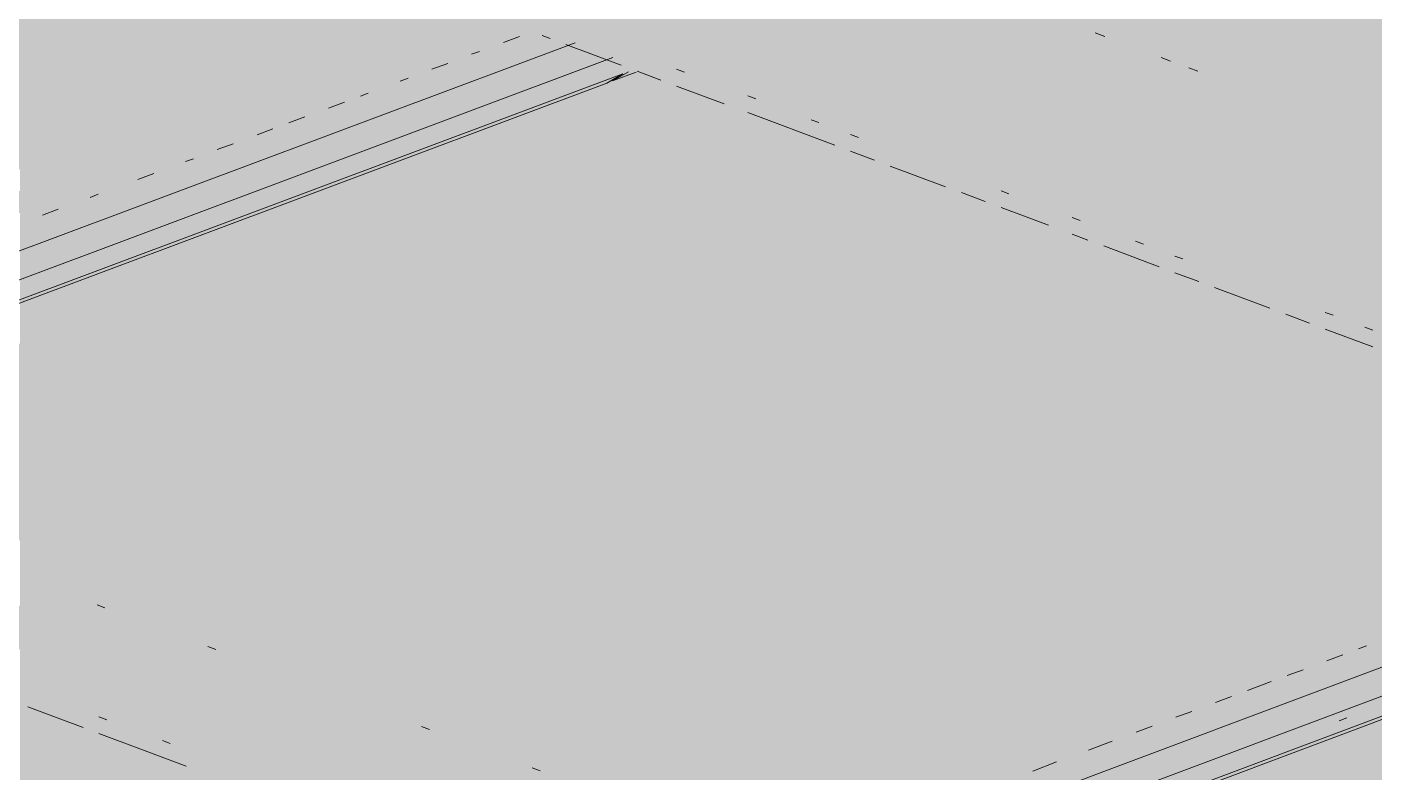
# Paper-space layout '03 3D Building and Roof' of a CAD drawing. Header units: millimetres. Extents: x 5 to 415, y 5 to 292.
# Drawn here: x 130.16 to 140.75, y 77.43 to 83.29 of the extents above; entities that cross this region are included whole.
import ezdxf

# ---------------------------------------------------------------- set-up
doc = ezdxf.new("R2010")
doc.units = ezdxf.units.MM
doc.layers.add('EXISTING', color=7, linetype='Continuous')
doc.layers.add('IMAGES', color=7, linetype='Continuous')

# ---------------------------------------------------------------- blocks, each defined once
blk = doc.blocks.new('SHEET_03')
at = {"layer": 'EXISTING', "color": 250, "lineweight": 9}
for p, q in [((138.562, 83.244), (138.636, 83.216)), ((126.85, 80.311), (134.473, 83.166)), ((133.91, 83.168), (134.035, 83.215)), ((134.276, 83.199), (134.214, 83.222)), ((134.836, 82.989), (134.401, 83.152)), ((134.77, 83.049), (127.147, 80.194)), ((133.66, 83.075), (133.723, 83.098)), ((139.08, 83.05), (139.154, 83.022)), ((127.35, 80.113), (134.848, 82.921)), ((133.348, 82.958), (133.473, 83.004)), ((134.848, 82.921), (134.723, 82.849)), ((134.767, 82.866), (134.892, 82.938)), ((134.767, 82.866), (134.954, 82.936)), ((135.147, 82.873), (134.96, 82.943)), ((135.271, 82.957), (135.333, 82.934)), ((139.298, 82.969), (139.367, 82.942)), ((127.35, 80.087), (134.723, 82.849)), ((133.098, 82.864), (133.161, 82.887)), ((135.644, 82.687), (135.271, 82.826)), ((132.536, 82.653), (132.661, 82.7)), ((132.786, 82.747), (132.848, 82.77)), ((135.831, 82.748), (135.893, 82.724)), ((136.515, 82.36), (135.831, 82.617)), ((131.973, 82.443), (132.098, 82.489)), ((132.223, 82.536), (132.348, 82.583)), ((136.328, 82.561), (136.39, 82.538)), ((136.639, 82.445), (136.701, 82.422)), ((131.661, 82.326), (131.786, 82.372)), ((136.826, 82.244), (136.639, 82.314)), ((131.411, 82.232), (131.473, 82.255)), ((137.385, 82.034), (136.95, 82.197)), ((131.036, 82.092), (131.161, 82.138)), ((130.661, 81.951), (130.724, 81.975)), ((137.696, 81.918), (137.51, 81.988)), ((137.821, 82.002), (137.883, 81.979)), ((130.286, 81.811), (130.411, 81.858)), ((138.194, 81.732), (137.821, 81.871)), ((138.38, 81.793), (138.442, 81.77)), ((138.504, 81.615), (138.38, 81.662)), ((139.064, 81.405), (138.629, 81.569)), ((138.878, 81.606), (138.94, 81.583)), ((139.188, 81.49), (139.251, 81.467)), ((139.375, 81.289), (139.188, 81.359)), ((139.935, 81.079), (139.499, 81.242)), ((140.245, 80.963), (140.059, 81.033)), ((140.37, 81.047), (140.432, 81.024)), ((140.743, 80.777), (140.37, 80.916)), ((140.681, 80.931), (140.743, 80.908)), ((136.446, 76.622), (144.131, 79.501)), ((144.491, 79.408), (136.806, 76.529)), ((137.008, 76.448), (144.569, 79.28)), ((137.008, 76.422), (144.444, 79.207)), ((130.778, 78.725), (130.716, 78.748)), ((131.649, 78.399), (131.587, 78.422)), ((140.382, 78.31), (140.507, 78.356)), ((140.632, 78.403), (140.695, 78.427)), ((139.758, 78.075), (139.945, 78.146)), ((140.07, 78.193), (140.195, 78.239)), ((130.607, 77.784), (130.171, 77.947)), ((139.508, 77.982), (139.633, 78.029)), ((130.731, 77.869), (130.793, 77.845)), ((139.195, 77.865), (139.32, 77.912)), ((140.478, 77.838), (140.54, 77.861)), ((131.415, 77.481), (130.731, 77.738)), ((133.328, 77.77), (133.266, 77.793)), ((138.883, 77.748), (139.008, 77.795)), ((131.229, 77.682), (131.291, 77.659)), ((138.508, 77.607), (138.695, 77.678)), ((138.07, 77.443), (138.258, 77.514)), ((134.198, 77.444), (134.136, 77.467))]:
    blk.add_line(p, q, dxfattribs=at)
at = {"layer": 'IMAGES', "color": 7}
for points in [[(139.021, 83.2), (140.906, 83.2), (139.021, 83.714), (140.906, 83.714)], [(138.85, 83.2), (139.021, 83.2), (138.85, 83.543), (139.021, 83.543)], [(119.143, 83.2), (133.024, 83.2), (119.143, 83.371), (133.024, 83.371)], [(133.024, 83.2), (133.195, 83.2), (133.024, 83.371), (133.195, 83.371)], [(133.195, 83.2), (133.366, 83.2), (133.195, 83.371), (133.366, 83.371)], [(133.366, 83.2), (133.538, 83.2), (133.366, 83.371), (133.538, 83.371)], [(133.538, 83.2), (134.052, 83.2), (133.538, 83.371), (134.052, 83.371)], [(134.052, 82.857), (134.223, 82.857), (134.052, 83.371), (134.223, 83.371)], [(134.223, 83.2), (134.395, 83.2), (134.223, 83.371), (134.395, 83.371)], [(134.395, 83.2), (134.566, 83.2), (134.395, 83.371), (134.566, 83.371)], [(134.566, 83.2), (134.737, 83.2), (134.566, 83.371), (134.737, 83.371)], [(134.737, 83.2), (134.909, 83.2), (134.737, 83.371), (134.909, 83.371)], [(134.909, 83.2), (135.423, 83.2), (134.909, 83.371), (135.423, 83.371)], [(135.423, 83.029), (135.594, 83.029), (135.423, 83.371), (135.594, 83.371)], [(135.594, 83.2), (135.765, 83.2), (135.594, 83.371), (135.765, 83.371)], [(135.765, 83.2), (135.937, 83.2), (135.765, 83.371), (135.937, 83.371)], [(135.937, 83.2), (136.279, 83.2), (135.937, 83.371), (136.279, 83.371)], [(136.279, 83.2), (137.308, 83.2), (136.279, 83.371), (137.308, 83.371)], [(137.308, 83.2), (137.65, 83.2), (137.308, 83.371), (137.65, 83.371)], [(137.65, 83.2), (137.822, 83.2), (137.65, 83.371), (137.822, 83.371)], [(137.822, 83.2), (137.993, 83.2), (137.822, 83.371), (137.993, 83.371)], [(137.993, 83.2), (138.336, 83.2), (137.993, 83.371), (138.336, 83.371)], [(138.336, 83.2), (138.679, 83.2), (138.336, 83.371), (138.679, 83.371)], [(138.679, 83.2), (138.85, 83.2), (138.679, 83.371), (138.85, 83.371)], [(120, 83.029), (132.681, 83.029), (120, 83.2), (132.681, 83.2)], [(132.681, 83.029), (132.852, 83.029), (132.681, 83.2), (132.852, 83.2)], [(132.852, 83.029), (133.024, 83.029), (132.852, 83.2), (133.024, 83.2)], [(133.024, 83.029), (133.195, 83.029), (133.024, 83.2), (133.195, 83.2)], [(133.195, 83.029), (134.052, 83.029), (133.195, 83.2), (134.052, 83.2)], [(134.223, 83.029), (134.395, 83.029), (134.223, 83.2), (134.395, 83.2)], [(134.395, 83.029), (134.737, 83.029), (134.395, 83.2), (134.737, 83.2)], [(134.737, 83.029), (134.909, 83.029), (134.737, 83.2), (134.909, 83.2)], [(134.909, 83.029), (135.08, 83.029), (134.909, 83.2), (135.08, 83.2)], [(135.08, 83.029), (135.423, 83.029), (135.08, 83.2), (135.423, 83.2)], [(135.594, 83.029), (135.765, 83.029), (135.594, 83.2), (135.765, 83.2)], [(135.765, 83.029), (135.937, 83.029), (135.765, 83.2), (135.937, 83.2)], [(135.937, 83.029), (136.108, 83.029), (135.937, 83.2), (136.108, 83.2)], [(136.108, 83.029), (136.279, 83.029), (136.108, 83.2), (136.279, 83.2)], [(136.279, 83.029), (136.451, 83.029), (136.279, 83.2), (136.451, 83.2)], [(136.451, 83.029), (137.822, 83.029), (136.451, 83.2), (137.822, 83.2)], [(137.822, 83.029), (137.993, 83.029), (137.822, 83.2), (137.993, 83.2)], [(137.993, 83.029), (138.336, 83.029), (137.993, 83.2), (138.336, 83.2)], [(138.336, 83.029), (138.507, 83.029), (138.336, 83.2), (138.507, 83.2)], [(138.507, 83.029), (138.85, 83.029), (138.507, 83.2), (138.85, 83.2)], [(138.85, 83.029), (139.021, 83.029), (138.85, 83.2), (139.021, 83.2)], [(139.021, 83.029), (139.193, 83.029), (139.021, 83.2), (139.193, 83.2)], [(139.193, 83.029), (139.364, 83.029), (139.193, 83.2), (139.364, 83.2)], [(139.364, 83.029), (139.535, 83.029), (139.364, 83.2), (139.535, 83.2)], [(139.535, 83.029), (139.707, 83.029), (139.535, 83.2), (139.707, 83.2)], [(139.707, 83.029), (140.906, 83.029), (139.707, 83.2), (140.906, 83.2)], [(120.514, 82.857), (132.338, 82.857), (120.514, 83.029), (132.338, 83.029)], [(132.338, 82.857), (132.51, 82.857), (132.338, 83.029), (132.51, 83.029)], [(132.51, 82.857), (132.681, 82.857), (132.51, 83.029), (132.681, 83.029)], [(132.681, 82.857), (132.852, 82.857), (132.681, 83.029), (132.852, 83.029)], [(132.852, 82.857), (133.195, 82.857), (132.852, 83.029), (133.195, 83.029)], [(133.195, 82.857), (133.366, 82.857), (133.195, 83.029), (133.366, 83.029)], [(133.366, 82.857), (133.538, 82.857), (133.366, 83.029), (133.538, 83.029)], [(133.538, 82.857), (134.052, 82.857), (133.538, 83.029), (134.052, 83.029)], [(134.223, 82.857), (134.395, 82.857), (134.223, 83.029), (134.395, 83.029)], [(134.395, 82.857), (134.566, 82.857), (134.395, 83.029), (134.566, 83.029)], [(134.566, 82.857), (134.909, 82.857), (134.566, 83.029), (134.909, 83.029)], [(134.909, 82.857), (135.08, 82.857), (134.909, 83.029), (135.08, 83.029)], [(135.08, 82.857), (135.251, 82.857), (135.08, 83.029), (135.251, 83.029)], [(135.251, 82.857), (135.423, 82.857), (135.251, 83.029), (135.423, 83.029)], [(135.423, 82.857), (135.594, 82.857), (135.423, 83.029), (135.594, 83.029)], [(135.594, 82.857), (135.937, 82.857), (135.594, 83.029), (135.937, 83.029)], [(135.937, 82.857), (136.108, 82.857), (135.937, 83.029), (136.108, 83.029)], [(136.108, 82.857), (136.279, 82.857), (136.108, 83.029), (136.279, 83.029)], [(136.279, 82.857), (136.622, 82.857), (136.279, 83.029), (136.622, 83.029)], [(136.622, 82.857), (138.336, 82.857), (136.622, 83.029), (138.336, 83.029)], [(138.336, 82.857), (138.507, 82.857), (138.336, 83.029), (138.507, 83.029)], [(138.507, 82.857), (138.679, 82.857), (138.507, 83.029), (138.679, 83.029)], [(138.679, 82.857), (138.85, 82.857), (138.679, 83.029), (138.85, 83.029)], [(138.85, 82.857), (139.021, 82.857), (138.85, 83.029), (139.021, 83.029)], [(139.021, 82.857), (139.193, 82.857), (139.021, 83.029), (139.193, 83.029)], [(139.193, 82.857), (139.364, 82.857), (139.193, 83.029), (139.364, 83.029)], [(139.364, 82.686), (139.535, 82.686), (139.364, 83.029), (139.535, 83.029)], [(139.535, 82.857), (139.707, 82.857), (139.535, 83.029), (139.707, 83.029)], [(139.707, 82.857), (139.878, 82.857), (139.707, 83.029), (139.878, 83.029)], [(139.878, 82.857), (140.221, 82.857), (139.878, 83.029), (140.221, 83.029)], [(140.221, 82.857), (140.906, 82.857), (140.221, 83.029), (140.906, 83.029)], [(120.857, 82.686), (131.995, 82.686), (120.857, 82.857), (131.995, 82.857)], [(131.995, 82.686), (132.338, 82.686), (131.995, 82.857), (132.338, 82.857)], [(132.338, 82.686), (132.681, 82.686), (132.338, 82.857), (132.681, 82.857)], [(132.681, 82.686), (132.852, 82.686), (132.681, 82.857), (132.852, 82.857)], [(132.852, 82.686), (133.024, 82.686), (132.852, 82.857), (133.024, 82.857)], [(133.024, 82.686), (133.195, 82.686), (133.024, 82.857), (133.195, 82.857)], [(133.195, 82.686), (134.395, 82.686), (133.195, 82.857), (134.395, 82.857)], [(134.395, 82.686), (134.737, 82.686), (134.395, 82.857), (134.737, 82.857)], [(134.737, 82.686), (134.909, 82.686), (134.737, 82.857), (134.909, 82.857)], [(134.909, 82.686), (135.251, 82.686), (134.909, 82.857), (135.251, 82.857)], [(135.251, 82.686), (135.594, 82.686), (135.251, 82.857), (135.594, 82.857)], [(135.594, 82.686), (135.765, 82.686), (135.594, 82.857), (135.765, 82.857)], [(135.765, 82.686), (135.937, 82.686), (135.765, 82.857), (135.937, 82.857)], [(135.937, 82.686), (136.108, 82.686), (135.937, 82.857), (136.108, 82.857)], [(136.108, 82.686), (136.451, 82.686), (136.108, 82.857), (136.451, 82.857)], [(136.451, 82.686), (136.794, 82.686), (136.451, 82.857), (136.794, 82.857)], [(136.794, 82.686), (136.965, 82.686), (136.794, 82.857), (136.965, 82.857)], [(136.965, 82.686), (138.679, 82.686), (136.965, 82.857), (138.679, 82.857)], [(138.679, 82.686), (139.193, 82.686), (138.679, 82.857), (139.193, 82.857)], [(139.193, 82.686), (139.364, 82.686), (139.193, 82.857), (139.364, 82.857)], [(139.535, 82.686), (139.707, 82.686), (139.535, 82.857), (139.707, 82.857)], [(139.707, 82.686), (139.878, 82.686), (139.707, 82.857), (139.878, 82.857)], [(139.878, 82.686), (140.221, 82.686), (139.878, 82.857), (140.221, 82.857)], [(140.221, 82.686), (140.392, 82.686), (140.221, 82.857), (140.392, 82.857)], [(140.392, 82.686), (140.564, 82.686), (140.392, 82.857), (140.564, 82.857)], [(140.564, 82.686), (140.906, 82.686), (140.564, 82.857), (140.906, 82.857)], [(121.2, 82.514), (131.31, 82.514), (121.2, 82.686), (131.31, 82.686)], [(131.31, 82.514), (131.481, 82.514), (131.31, 82.686), (131.481, 82.686)], [(131.481, 82.514), (131.653, 82.514), (131.481, 82.686), (131.653, 82.686)], [(131.653, 82.514), (132.167, 82.514), (131.653, 82.686), (132.167, 82.686)], [(132.167, 82.514), (132.338, 82.514), (132.167, 82.686), (132.338, 82.686)], [(132.338, 82.514), (132.681, 82.514), (132.338, 82.686), (132.681, 82.686)], [(132.681, 82.514), (133.195, 82.514), (132.681, 82.686), (133.195, 82.686)], [(133.195, 82.514), (133.88, 82.514), (133.195, 82.686), (133.88, 82.686)], [(133.88, 82.514), (134.223, 82.514), (133.88, 82.686), (134.223, 82.686)], [(134.223, 82.514), (134.395, 82.514), (134.223, 82.686), (134.395, 82.686)], [(134.395, 82.514), (134.566, 82.514), (134.395, 82.686), (134.566, 82.686)], [(134.566, 82.514), (134.737, 82.514), (134.566, 82.686), (134.737, 82.686)], [(134.737, 82.514), (134.909, 82.514), (134.737, 82.686), (134.909, 82.686)], [(134.909, 82.514), (135.08, 82.514), (134.909, 82.686), (135.08, 82.686)], [(135.08, 82.514), (135.251, 82.514), (135.08, 82.686), (135.251, 82.686)], [(135.251, 82.514), (135.423, 82.514), (135.251, 82.686), (135.423, 82.686)], [(135.423, 82.514), (135.594, 82.514), (135.423, 82.686), (135.594, 82.686)], [(135.594, 82.514), (135.937, 82.514), (135.594, 82.686), (135.937, 82.686)], [(135.937, 82.514), (136.108, 82.514), (135.937, 82.686), (136.108, 82.686)], [(136.108, 82.514), (136.279, 82.514), (136.108, 82.686), (136.279, 82.686)], [(136.279, 82.514), (136.451, 82.514), (136.279, 82.686), (136.451, 82.686)], [(136.451, 82.514), (136.622, 82.514), (136.451, 82.686), (136.622, 82.686)], [(136.622, 82.514), (136.965, 82.514), (136.622, 82.686), (136.965, 82.686)], [(136.965, 82.514), (137.308, 82.514), (136.965, 82.686), (137.308, 82.686)], [(137.308, 82.514), (137.479, 82.514), (137.308, 82.686), (137.479, 82.686)], [(137.479, 82.514), (137.65, 82.514), (137.479, 82.686), (137.65, 82.686)], [(137.65, 82.514), (137.822, 82.514), (137.65, 82.686), (137.822, 82.686)], [(137.822, 82.514), (139.364, 82.514), (137.822, 82.686), (139.364, 82.686)], [(139.364, 82.514), (139.535, 82.514), (139.364, 82.686), (139.535, 82.686)], [(139.535, 82.514), (139.707, 82.514), (139.535, 82.686), (139.707, 82.686)], [(139.707, 82.514), (139.878, 82.514), (139.707, 82.686), (139.878, 82.686)], [(139.878, 82.514), (140.221, 82.514), (139.878, 82.686), (140.221, 82.686)], [(140.221, 82.514), (140.392, 82.514), (140.221, 82.686), (140.392, 82.686)], [(140.392, 82.343), (140.564, 82.343), (140.392, 82.686), (140.564, 82.686)], [(140.564, 82.514), (140.906, 82.514), (140.564, 82.686), (140.906, 82.686)], [(121.542, 82.343), (130.967, 82.343), (121.542, 82.514), (130.967, 82.514)], [(130.967, 82.343), (131.31, 82.343), (130.967, 82.514), (131.31, 82.514)], [(131.31, 82.343), (131.481, 82.343), (131.31, 82.514), (131.481, 82.514)], [(131.481, 82.343), (131.653, 82.343), (131.481, 82.514), (131.653, 82.514)], [(131.653, 82.343), (131.824, 82.343), (131.653, 82.514), (131.824, 82.514)], [(131.824, 82.343), (131.995, 82.343), (131.824, 82.514), (131.995, 82.514)], [(131.995, 82.343), (132.167, 82.343), (131.995, 82.514), (132.167, 82.514)], [(132.167, 82.343), (133.024, 82.343), (132.167, 82.514), (133.024, 82.514)], [(133.024, 82.343), (133.538, 82.343), (133.024, 82.514), (133.538, 82.514)], [(133.538, 82.343), (133.709, 82.343), (133.538, 82.514), (133.709, 82.514)], [(133.709, 82.343), (134.052, 82.343), (133.709, 82.514), (134.052, 82.514)], [(134.052, 82.343), (134.223, 82.343), (134.052, 82.514), (134.223, 82.514)], [(134.223, 82.343), (134.566, 82.343), (134.223, 82.514), (134.566, 82.514)], [(134.566, 82.343), (134.737, 82.343), (134.566, 82.514), (134.737, 82.514)], [(134.737, 82.343), (135.251, 82.343), (134.737, 82.514), (135.251, 82.514)], [(135.251, 82.343), (135.594, 82.343), (135.251, 82.514), (135.594, 82.514)], [(135.594, 82.343), (135.765, 82.343), (135.594, 82.514), (135.765, 82.514)], [(135.765, 82.343), (135.937, 82.343), (135.765, 82.514), (135.937, 82.514)], [(135.937, 82.343), (136.108, 82.343), (135.937, 82.514), (136.108, 82.514)], [(136.108, 82.343), (136.279, 82.343), (136.108, 82.514), (136.279, 82.514)], [(136.279, 82.343), (136.622, 82.343), (136.279, 82.514), (136.622, 82.514)], [(136.622, 82.343), (136.794, 82.343), (136.622, 82.514), (136.794, 82.514)], [(136.794, 82.343), (136.965, 82.343), (136.794, 82.514), (136.965, 82.514)], [(136.965, 82.343), (137.136, 82.343), (136.965, 82.514), (137.136, 82.514)], [(137.136, 82.343), (137.308, 82.343), (137.136, 82.514), (137.308, 82.514)], [(137.308, 82.171), (137.479, 82.171), (137.308, 82.514), (137.479, 82.514)], [(137.479, 82.171), (137.65, 82.171), (137.479, 82.514), (137.65, 82.514)], [(137.65, 82.343), (137.822, 82.343), (137.65, 82.514), (137.822, 82.514)], [(137.822, 82.343), (137.993, 82.343), (137.822, 82.514), (137.993, 82.514)], [(137.993, 82.343), (138.164, 82.343), (137.993, 82.514), (138.164, 82.514)], [(138.164, 82.343), (139.707, 82.343), (138.164, 82.514), (139.707, 82.514)], [(139.707, 82.343), (139.878, 82.343), (139.707, 82.514), (139.878, 82.514)], [(139.878, 82.343), (140.221, 82.343), (139.878, 82.514), (140.221, 82.514)], [(140.221, 82.343), (140.392, 82.343), (140.221, 82.514), (140.392, 82.514)], [(140.564, 82.343), (140.735, 82.343), (140.564, 82.514), (140.735, 82.514)], [(140.735, 82.343), (140.906, 82.343), (140.735, 82.514), (140.906, 82.514)], [(122.228, 82.171), (130.453, 82.171), (122.228, 82.343), (130.453, 82.343)], [(130.453, 82.171), (130.625, 82.171), (130.453, 82.343), (130.625, 82.343)], [(130.625, 82.171), (130.796, 82.171), (130.625, 82.343), (130.796, 82.343)], [(130.796, 82.171), (130.967, 82.171), (130.796, 82.343), (130.967, 82.343)], [(130.967, 82.171), (131.31, 82.171), (130.967, 82.343), (131.31, 82.343)], [(131.31, 82.171), (131.481, 82.171), (131.31, 82.343), (131.481, 82.343)], [(131.481, 82.171), (131.824, 82.171), (131.481, 82.343), (131.824, 82.343)], [(131.824, 82.171), (131.995, 82.171), (131.824, 82.343), (131.995, 82.343)], [(131.995, 82.171), (132.51, 82.171), (131.995, 82.343), (132.51, 82.343)], [(132.51, 82.171), (132.681, 82.171), (132.51, 82.343), (132.681, 82.343)], [(132.681, 82.171), (133.366, 82.171), (132.681, 82.343), (133.366, 82.343)], [(133.366, 82.171), (133.538, 82.171), (133.366, 82.343), (133.538, 82.343)], [(133.538, 82.171), (133.709, 82.171), (133.538, 82.343), (133.709, 82.343)], [(133.709, 82.171), (134.052, 82.171), (133.709, 82.343), (134.052, 82.343)], [(134.052, 82.171), (134.223, 82.171), (134.052, 82.343), (134.223, 82.343)], [(134.223, 82.171), (135.765, 82.171), (134.223, 82.343), (135.765, 82.343)], [(135.765, 82.171), (136.108, 82.171), (135.765, 82.343), (136.108, 82.343)], [(136.108, 82.171), (136.279, 82.171), (136.108, 82.343), (136.279, 82.343)], [(136.279, 82.171), (136.451, 82.171), (136.279, 82.343), (136.451, 82.343)], [(136.451, 82.171), (136.622, 82.171), (136.451, 82.343), (136.622, 82.343)], [(136.622, 82.171), (136.965, 82.171), (136.622, 82.343), (136.965, 82.343)], [(136.965, 82.171), (137.136, 82.171), (136.965, 82.343), (137.136, 82.343)], [(137.136, 82.171), (137.308, 82.171), (137.136, 82.343), (137.308, 82.343)], [(137.65, 82.171), (137.822, 82.171), (137.65, 82.343), (137.822, 82.343)], [(137.822, 82.171), (138.164, 82.171), (137.822, 82.343), (138.164, 82.343)], [(138.164, 82.171), (138.336, 82.171), (138.164, 82.343), (138.336, 82.343)], [(138.336, 82.171), (138.507, 82.171), (138.336, 82.343), (138.507, 82.343)], [(138.507, 82.171), (140.221, 82.171), (138.507, 82.343), (140.221, 82.343)], [(140.221, 82.171), (140.392, 82.171), (140.221, 82.343), (140.392, 82.343)], [(140.392, 82.171), (140.564, 82.171), (140.392, 82.343), (140.564, 82.343)], [(140.564, 82.171), (140.735, 82.171), (140.564, 82.343), (140.735, 82.343)], [(140.735, 82.171), (140.906, 82.171), (140.735, 82.343), (140.906, 82.343)], [(130.11, 82), (130.282, 82), (130.11, 82.171), (130.282, 82.171)], [(130.282, 82), (130.453, 82), (130.282, 82.171), (130.453, 82.171)], [(130.453, 82), (130.625, 82), (130.453, 82.171), (130.625, 82.171)], [(130.625, 82), (130.796, 82), (130.625, 82.171), (130.796, 82.171)], [(130.796, 82), (130.967, 82), (130.796, 82.171), (130.967, 82.171)], [(130.967, 82), (131.139, 82), (130.967, 82.171), (131.139, 82.171)], [(131.139, 81.829), (131.31, 81.829), (131.139, 82.171), (131.31, 82.171)], [(131.31, 82), (131.481, 82), (131.31, 82.171), (131.481, 82.171)], [(131.481, 82), (132.338, 82), (131.481, 82.171), (132.338, 82.171)], [(132.338, 82), (132.51, 82), (132.338, 82.171), (132.51, 82.171)], [(132.51, 82), (132.681, 82), (132.51, 82.171), (132.681, 82.171)], [(132.681, 82), (132.852, 82), (132.681, 82.171), (132.852, 82.171)], [(132.852, 82), (133.024, 82), (132.852, 82.171), (133.024, 82.171)], [(133.024, 82), (133.195, 82), (133.024, 82.171), (133.195, 82.171)], [(133.195, 82), (133.366, 82), (133.195, 82.171), (133.366, 82.171)], [(133.366, 82), (133.538, 82), (133.366, 82.171), (133.538, 82.171)], [(133.538, 82), (133.709, 82), (133.538, 82.171), (133.709, 82.171)], [(133.709, 82), (136.279, 82), (133.709, 82.171), (136.279, 82.171)], [(136.279, 82), (136.622, 82), (136.279, 82.171), (136.622, 82.171)], [(136.622, 82), (136.965, 82), (136.622, 82.171), (136.965, 82.171)], [(136.965, 82), (137.136, 82), (136.965, 82.171), (137.136, 82.171)], [(137.136, 82), (137.308, 82), (137.136, 82.171), (137.308, 82.171)], [(137.308, 82), (137.479, 82), (137.308, 82.171), (137.479, 82.171)], [(137.479, 82), (137.65, 82), (137.479, 82.171), (137.65, 82.171)], [(137.65, 82), (137.822, 82), (137.65, 82.171), (137.822, 82.171)], [(137.822, 82), (137.993, 82), (137.822, 82.171), (137.993, 82.171)], [(137.993, 82), (138.164, 82), (137.993, 82.171), (138.164, 82.171)], [(138.164, 82), (138.507, 82), (138.164, 82.171), (138.507, 82.171)], [(138.507, 82), (138.85, 82), (138.507, 82.171), (138.85, 82.171)], [(138.85, 82), (139.364, 82), (138.85, 82.171), (139.364, 82.171)], [(139.364, 82), (139.707, 82), (139.364, 82.171), (139.707, 82.171)], [(139.707, 82), (140.735, 82), (139.707, 82.171), (140.735, 82.171)], [(140.735, 82), (140.906, 82), (140.735, 82.171), (140.906, 82.171)], [(129.939, 81.829), (130.453, 81.829), (129.939, 82), (130.453, 82)], [(130.453, 81.829), (130.625, 81.829), (130.453, 82), (130.625, 82)], [(130.625, 81.829), (130.796, 81.829), (130.625, 82), (130.796, 82)], [(130.796, 81.829), (131.139, 81.829), (130.796, 82), (131.139, 82)], [(131.31, 81.829), (131.653, 81.829), (131.31, 82), (131.653, 82)], [(131.653, 81.829), (132.167, 81.829), (131.653, 82), (132.167, 82)], [(132.167, 81.829), (132.51, 81.829), (132.167, 82), (132.51, 82)], [(132.51, 81.829), (132.681, 81.829), (132.51, 82), (132.681, 82)], [(132.681, 81.829), (132.852, 81.829), (132.681, 82), (132.852, 82)], [(132.852, 81.829), (133.195, 81.829), (132.852, 82), (133.195, 82)], [(133.195, 81.829), (133.366, 81.829), (133.195, 82), (133.366, 82)], [(133.366, 81.829), (136.622, 81.829), (133.366, 82), (136.622, 82)], [(136.622, 81.829), (136.965, 81.829), (136.622, 82), (136.965, 82)], [(136.965, 81.829), (137.136, 81.829), (136.965, 82), (137.136, 82)], [(137.136, 81.829), (137.308, 81.829), (137.136, 82), (137.308, 82)], [(137.308, 81.829), (137.479, 81.829), (137.308, 82), (137.479, 82)], [(137.479, 81.829), (137.65, 81.829), (137.479, 82), (137.65, 82)], [(137.65, 81.829), (137.822, 81.829), (137.65, 82), (137.822, 82)], [(137.822, 81.657), (137.993, 81.657), (137.822, 82), (137.993, 82)], [(137.993, 81.829), (138.164, 81.829), (137.993, 82), (138.164, 82)], [(138.164, 81.829), (138.336, 81.829), (138.164, 82), (138.336, 82)], [(138.336, 81.829), (138.507, 81.829), (138.336, 82), (138.507, 82)], [(138.507, 81.829), (139.021, 81.829), (138.507, 82), (139.021, 82)], [(139.021, 81.657), (139.193, 81.657), (139.021, 82), (139.193, 82)], [(139.193, 81.829), (139.364, 81.829), (139.193, 82), (139.364, 82)], [(139.364, 81.829), (139.707, 81.829), (139.364, 82), (139.707, 82)], [(139.707, 81.657), (139.878, 81.657), (139.707, 82), (139.878, 82)], [(139.878, 81.829), (141.078, 81.829), (139.878, 82), (141.078, 82)], [(130.11, 81.657), (130.967, 81.657), (130.11, 81.829), (130.967, 81.829)], [(130.967, 81.657), (131.653, 81.657), (130.967, 81.829), (131.653, 81.829)], [(131.653, 81.657), (131.995, 81.657), (131.653, 81.829), (131.995, 81.829)], [(131.995, 81.657), (132.167, 81.657), (131.995, 81.829), (132.167, 81.829)], [(132.167, 81.657), (132.338, 81.657), (132.167, 81.829), (132.338, 81.829)], [(132.338, 81.657), (132.852, 81.657), (132.338, 81.829), (132.852, 81.829)], [(132.852, 81.657), (137.136, 81.657), (132.852, 81.829), (137.136, 81.829)], [(137.136, 81.657), (137.308, 81.657), (137.136, 81.829), (137.308, 81.829)], [(137.308, 81.657), (137.479, 81.657), (137.308, 81.829), (137.479, 81.829)], [(137.479, 81.657), (137.65, 81.657), (137.479, 81.829), (137.65, 81.829)], [(137.65, 81.657), (137.822, 81.657), (137.65, 81.829), (137.822, 81.829)], [(137.993, 81.657), (138.164, 81.657), (137.993, 81.829), (138.164, 81.829)], [(138.164, 81.657), (138.507, 81.657), (138.164, 81.829), (138.507, 81.829)], [(138.507, 81.657), (138.679, 81.657), (138.507, 81.829), (138.679, 81.829)], [(138.679, 81.657), (138.85, 81.657), (138.679, 81.829), (138.85, 81.829)], [(138.85, 81.657), (139.021, 81.657), (138.85, 81.829), (139.021, 81.829)], [(139.193, 81.657), (139.364, 81.657), (139.193, 81.829), (139.364, 81.829)], [(139.364, 81.657), (139.535, 81.657), (139.364, 81.829), (139.535, 81.829)], [(139.535, 81.657), (139.707, 81.657), (139.535, 81.829), (139.707, 81.829)], [(139.878, 81.657), (141.592, 81.657), (139.878, 81.829), (141.592, 81.829)], [(130.11, 81.314), (130.453, 81.314), (130.11, 81.657), (130.453, 81.657)], [(130.453, 81.486), (130.796, 81.486), (130.453, 81.657), (130.796, 81.657)], [(130.796, 81.486), (130.967, 81.486), (130.796, 81.657), (130.967, 81.657)], [(130.967, 81.486), (131.139, 81.486), (130.967, 81.657), (131.139, 81.657)], [(131.139, 81.314), (131.31, 81.314), (131.139, 81.657), (131.31, 81.657)], [(131.31, 81.486), (131.481, 81.486), (131.31, 81.657), (131.481, 81.657)], [(131.481, 81.486), (131.824, 81.486), (131.481, 81.657), (131.824, 81.657)], [(131.824, 81.486), (131.995, 81.486), (131.824, 81.657), (131.995, 81.657)], [(131.995, 81.486), (132.338, 81.486), (131.995, 81.657), (132.338, 81.657)], [(132.338, 81.486), (137.65, 81.486), (132.338, 81.657), (137.65, 81.657)], [(137.65, 81.486), (137.822, 81.486), (137.65, 81.657), (137.822, 81.657)], [(137.822, 81.486), (137.993, 81.486), (137.822, 81.657), (137.993, 81.657)], [(137.993, 81.486), (138.336, 81.486), (137.993, 81.657), (138.336, 81.657)], [(138.336, 81.486), (138.507, 81.486), (138.336, 81.657), (138.507, 81.657)], [(138.507, 81.486), (138.679, 81.486), (138.507, 81.657), (138.679, 81.657)], [(138.679, 81.314), (139.021, 81.314), (138.679, 81.657), (139.021, 81.657)], [(139.021, 81.486), (139.193, 81.486), (139.021, 81.657), (139.193, 81.657)], [(139.193, 81.486), (139.364, 81.486), (139.193, 81.657), (139.364, 81.657)], [(139.364, 81.486), (139.535, 81.486), (139.364, 81.657), (139.535, 81.657)], [(139.535, 81.486), (139.707, 81.486), (139.535, 81.657), (139.707, 81.657)], [(139.707, 81.486), (140.049, 81.486), (139.707, 81.657), (140.049, 81.657)], [(140.049, 81.486), (140.221, 81.486), (140.049, 81.657), (140.221, 81.657)], [(140.221, 81.486), (140.392, 81.486), (140.221, 81.657), (140.392, 81.657)], [(140.392, 81.486), (141.934, 81.486), (140.392, 81.657), (141.934, 81.657)], [(130.453, 81.314), (131.139, 81.314), (130.453, 81.486), (131.139, 81.486)], [(131.31, 81.314), (131.481, 81.314), (131.31, 81.486), (131.481, 81.486)], [(131.481, 81.314), (131.824, 81.314), (131.481, 81.486), (131.824, 81.486)], [(131.824, 81.314), (131.995, 81.314), (131.824, 81.486), (131.995, 81.486)], [(131.995, 81.314), (137.993, 81.314), (131.995, 81.486), (137.993, 81.486)], [(137.993, 81.314), (138.336, 81.314), (137.993, 81.486), (138.336, 81.486)], [(138.336, 81.314), (138.507, 81.314), (138.336, 81.486), (138.507, 81.486)], [(138.507, 81.314), (138.679, 81.314), (138.507, 81.486), (138.679, 81.486)], [(139.021, 81.314), (139.193, 81.314), (139.021, 81.486), (139.193, 81.486)], [(139.193, 81.314), (139.535, 81.314), (139.193, 81.486), (139.535, 81.486)], [(139.535, 81.314), (139.707, 81.314), (139.535, 81.486), (139.707, 81.486)], [(139.707, 81.314), (139.878, 81.314), (139.707, 81.486), (139.878, 81.486)], [(139.878, 81.314), (140.049, 81.314), (139.878, 81.486), (140.049, 81.486)], [(140.049, 81.314), (140.392, 81.314), (140.049, 81.486), (140.392, 81.486)], [(140.392, 81.314), (140.564, 81.314), (140.392, 81.486), (140.564, 81.486)], [(140.564, 81.314), (140.735, 81.314), (140.564, 81.486), (140.735, 81.486)], [(140.735, 81.314), (141.078, 81.314), (140.735, 81.486), (141.078, 81.486)], [(130.11, 81.143), (130.625, 81.143), (130.11, 81.314), (130.625, 81.314)], [(130.625, 81.143), (130.796, 81.143), (130.625, 81.314), (130.796, 81.314)], [(130.796, 81.143), (130.967, 81.143), (130.796, 81.314), (130.967, 81.314)], [(130.967, 81.143), (131.139, 81.143), (130.967, 81.314), (131.139, 81.314)], [(131.139, 81.143), (131.31, 81.143), (131.139, 81.314), (131.31, 81.314)], [(131.31, 81.143), (131.481, 81.143), (131.31, 81.314), (131.481, 81.314)], [(131.481, 81.143), (138.507, 81.143), (131.481, 81.314), (138.507, 81.314)], [(138.507, 81.143), (138.679, 81.143), (138.507, 81.314), (138.679, 81.314)], [(138.679, 81.143), (138.85, 81.143), (138.679, 81.314), (138.85, 81.314)], [(138.85, 81.143), (139.021, 81.143), (138.85, 81.314), (139.021, 81.314)], [(139.021, 81.143), (139.193, 81.143), (139.021, 81.314), (139.193, 81.314)], [(139.193, 81.143), (139.707, 81.143), (139.193, 81.314), (139.707, 81.314)], [(139.707, 81.143), (139.878, 81.143), (139.707, 81.314), (139.878, 81.314)], [(139.878, 81.143), (140.049, 81.143), (139.878, 81.314), (140.049, 81.314)], [(140.049, 81.143), (140.221, 81.143), (140.049, 81.314), (140.221, 81.314)], [(140.221, 81.143), (140.564, 81.143), (140.221, 81.314), (140.564, 81.314)], [(140.564, 81.143), (140.906, 81.143), (140.564, 81.314), (140.906, 81.314)], [(130.11, 80.971), (130.282, 80.971), (130.11, 81.143), (130.282, 81.143)], [(130.282, 80.971), (130.453, 80.971), (130.282, 81.143), (130.453, 81.143)], [(130.453, 80.971), (130.625, 80.971), (130.453, 81.143), (130.625, 81.143)], [(130.625, 80.971), (130.967, 80.971), (130.625, 81.143), (130.967, 81.143)], [(130.967, 80.971), (131.139, 80.971), (130.967, 81.143), (131.139, 81.143)], [(131.139, 80.971), (139.021, 80.971), (131.139, 81.143), (139.021, 81.143)], [(139.021, 80.971), (139.193, 80.971), (139.021, 81.143), (139.193, 81.143)], [(139.193, 80.971), (139.364, 80.971), (139.193, 81.143), (139.364, 81.143)], [(139.364, 80.971), (139.535, 80.971), (139.364, 81.143), (139.535, 81.143)], [(139.535, 80.971), (139.707, 80.971), (139.535, 81.143), (139.707, 81.143)], [(139.707, 80.971), (140.049, 80.971), (139.707, 81.143), (140.049, 81.143)], [(140.049, 80.971), (140.564, 80.971), (140.049, 81.143), (140.564, 81.143)], [(140.564, 80.971), (140.735, 80.971), (140.564, 81.143), (140.735, 81.143)], [(140.735, 80.971), (141.078, 80.971), (140.735, 81.143), (141.078, 81.143)], [(130.11, 80.8), (130.282, 80.8), (130.11, 80.971), (130.282, 80.971)], [(130.282, 80.8), (130.453, 80.8), (130.282, 80.971), (130.453, 80.971)], [(130.453, 80.8), (130.625, 80.8), (130.453, 80.971), (130.625, 80.971)], [(130.625, 80.8), (139.364, 80.8), (130.625, 80.971), (139.364, 80.971)], [(139.364, 80.8), (139.535, 80.8), (139.364, 80.971), (139.535, 80.971)], [(139.535, 80.8), (139.707, 80.8), (139.535, 80.971), (139.707, 80.971)], [(139.707, 80.8), (139.878, 80.8), (139.707, 80.971), (139.878, 80.971)], [(139.878, 80.8), (140.049, 80.8), (139.878, 80.971), (140.049, 80.971)], [(140.049, 80.8), (140.392, 80.8), (140.049, 80.971), (140.392, 80.971)], [(140.392, 80.8), (140.564, 80.8), (140.392, 80.971), (140.564, 80.971)], [(140.564, 80.8), (140.735, 80.8), (140.564, 80.971), (140.735, 80.971)], [(140.735, 80.8), (141.078, 80.8), (140.735, 80.971), (141.078, 80.971)], [(129.939, 80.629), (140.049, 80.629), (129.939, 80.8), (140.049, 80.8)], [(140.049, 80.629), (140.221, 80.629), (140.049, 80.8), (140.221, 80.8)], [(140.221, 80.629), (140.392, 80.629), (140.221, 80.8), (140.392, 80.8)], [(140.392, 80.629), (140.564, 80.629), (140.392, 80.8), (140.564, 80.8)], [(140.564, 80.629), (141.078, 80.629), (140.564, 80.8), (141.078, 80.8)], [(129.768, 80.457), (140.392, 80.457), (129.768, 80.629), (140.392, 80.629)], [(140.392, 80.457), (140.564, 80.457), (140.392, 80.629), (140.564, 80.629)], [(140.564, 80.457), (140.906, 80.457), (140.564, 80.629), (140.906, 80.629)], [(129.254, 80.286), (140.906, 80.286), (129.254, 80.457), (140.906, 80.457)], [(128.74, 80.114), (141.249, 80.114), (128.74, 80.286), (141.249, 80.286)], [(128.225, 79.943), (141.592, 79.943), (128.225, 80.114), (141.592, 80.114)], [(128.74, 79.771), (142.277, 79.771), (128.74, 79.943), (142.277, 79.943)], [(128.74, 79.6), (142.62, 79.6), (128.74, 79.771), (142.62, 79.771)], [(129.596, 79.429), (142.62, 79.429), (129.596, 79.6), (142.62, 79.6)], [(129.939, 79.257), (142.277, 79.257), (129.939, 79.429), (142.277, 79.429)], [(130.11, 79.086), (130.453, 79.086), (130.11, 79.257), (130.453, 79.257)], [(130.453, 79.086), (141.592, 79.086), (130.453, 79.257), (141.592, 79.257)], [(130.11, 78.914), (130.282, 78.914), (130.11, 79.086), (130.282, 79.086)], [(130.282, 78.914), (130.453, 78.914), (130.282, 79.086), (130.453, 79.086)], [(130.453, 78.914), (130.625, 78.914), (130.453, 79.086), (130.625, 79.086)], [(130.625, 78.914), (130.796, 78.914), (130.625, 79.086), (130.796, 79.086)], [(130.796, 78.914), (130.967, 78.914), (130.796, 79.086), (130.967, 79.086)], [(130.967, 78.914), (141.078, 78.914), (130.967, 79.086), (141.078, 79.086)], [(130.11, 78.743), (130.453, 78.743), (130.11, 78.914), (130.453, 78.914)], [(130.453, 78.743), (130.967, 78.743), (130.453, 78.914), (130.967, 78.914)], [(130.967, 78.743), (131.31, 78.743), (130.967, 78.914), (131.31, 78.914)], [(131.31, 78.743), (140.735, 78.743), (131.31, 78.914), (140.735, 78.914)], [(140.735, 78.743), (141.078, 78.743), (140.735, 78.914), (141.078, 78.914)], [(129.254, 78.571), (130.282, 78.571), (129.254, 78.743), (130.282, 78.743)], [(130.282, 78.571), (130.453, 78.571), (130.282, 78.743), (130.453, 78.743)], [(130.453, 78.571), (130.625, 78.571), (130.453, 78.743), (130.625, 78.743)], [(130.625, 78.571), (130.796, 78.571), (130.625, 78.743), (130.796, 78.743)], [(130.796, 78.571), (131.31, 78.571), (130.796, 78.743), (131.31, 78.743)], [(131.31, 78.571), (131.481, 78.571), (131.31, 78.743), (131.481, 78.743)], [(131.481, 78.571), (131.653, 78.571), (131.481, 78.743), (131.653, 78.743)], [(131.653, 78.571), (131.824, 78.571), (131.653, 78.743), (131.824, 78.743)], [(131.824, 78.571), (140.221, 78.571), (131.824, 78.743), (140.221, 78.743)], [(140.221, 78.571), (140.735, 78.571), (140.221, 78.743), (140.735, 78.743)], [(140.735, 78.571), (141.078, 78.571), (140.735, 78.743), (141.078, 78.743)], [(129.768, 78.4), (130.796, 78.4), (129.768, 78.571), (130.796, 78.571)], [(130.796, 78.4), (130.967, 78.4), (130.796, 78.571), (130.967, 78.571)], [(130.967, 78.4), (131.481, 78.4), (130.967, 78.571), (131.481, 78.571)], [(131.481, 78.4), (131.653, 78.4), (131.481, 78.571), (131.653, 78.571)], [(131.653, 78.4), (131.824, 78.4), (131.653, 78.571), (131.824, 78.571)], [(131.824, 78.4), (132.167, 78.4), (131.824, 78.571), (132.167, 78.571)], [(132.167, 78.4), (139.878, 78.4), (132.167, 78.571), (139.878, 78.571)], [(139.878, 78.4), (140.221, 78.4), (139.878, 78.571), (140.221, 78.571)], [(140.221, 78.4), (140.392, 78.4), (140.221, 78.571), (140.392, 78.571)], [(140.392, 78.4), (140.564, 78.4), (140.392, 78.571), (140.564, 78.571)], [(140.564, 78.4), (140.735, 78.4), (140.564, 78.571), (140.735, 78.571)], [(140.735, 78.4), (141.42, 78.4), (140.735, 78.571), (141.42, 78.571)], [(130.11, 78.229), (130.282, 78.229), (130.11, 78.4), (130.282, 78.4)], [(130.282, 78.229), (131.31, 78.229), (130.282, 78.4), (131.31, 78.4)], [(131.31, 78.229), (131.481, 78.229), (131.31, 78.4), (131.481, 78.4)], [(131.481, 78.229), (131.653, 78.229), (131.481, 78.4), (131.653, 78.4)], [(131.653, 78.229), (131.824, 78.229), (131.653, 78.4), (131.824, 78.4)], [(131.824, 78.229), (132.167, 78.229), (131.824, 78.4), (132.167, 78.4)], [(132.167, 78.229), (132.51, 78.229), (132.167, 78.4), (132.51, 78.4)], [(132.51, 78.229), (132.681, 78.229), (132.51, 78.4), (132.681, 78.4)], [(132.681, 78.229), (139.364, 78.229), (132.681, 78.4), (139.364, 78.4)], [(139.364, 78.229), (139.707, 78.229), (139.364, 78.4), (139.707, 78.4)], [(139.707, 78.229), (139.878, 78.229), (139.707, 78.4), (139.878, 78.4)], [(139.878, 78.229), (140.049, 78.229), (139.878, 78.4), (140.049, 78.4)], [(140.049, 78.229), (140.221, 78.229), (140.049, 78.4), (140.221, 78.4)], [(140.221, 78.229), (140.392, 78.229), (140.221, 78.4), (140.392, 78.4)], [(140.392, 78.229), (141.078, 78.229), (140.392, 78.4), (141.078, 78.4)], [(130.11, 78.057), (130.282, 78.057), (130.11, 78.229), (130.282, 78.229)], [(130.282, 78.057), (130.453, 78.057), (130.282, 78.229), (130.453, 78.229)], [(130.453, 78.057), (130.625, 78.057), (130.453, 78.229), (130.625, 78.229)], [(130.625, 78.057), (130.796, 78.057), (130.625, 78.229), (130.796, 78.229)], [(130.796, 78.057), (130.967, 78.057), (130.796, 78.229), (130.967, 78.229)], [(130.967, 78.057), (131.653, 78.057), (130.967, 78.229), (131.653, 78.229)], [(131.653, 78.057), (131.824, 78.057), (131.653, 78.229), (131.824, 78.229)], [(131.824, 78.057), (132.167, 78.057), (131.824, 78.229), (132.167, 78.229)], [(132.167, 78.057), (132.681, 78.057), (132.167, 78.229), (132.681, 78.229)], [(132.681, 78.057), (132.852, 78.057), (132.681, 78.229), (132.852, 78.229)], [(132.852, 78.057), (133.024, 78.057), (132.852, 78.229), (133.024, 78.229)], [(133.024, 78.057), (133.195, 78.057), (133.024, 78.229), (133.195, 78.229)], [(133.195, 78.057), (138.85, 78.057), (133.195, 78.229), (138.85, 78.229)], [(138.85, 78.057), (139.021, 78.057), (138.85, 78.229), (139.021, 78.229)], [(139.021, 78.057), (139.193, 78.057), (139.021, 78.229), (139.193, 78.229)], [(139.193, 78.057), (139.535, 78.057), (139.193, 78.229), (139.535, 78.229)], [(139.535, 78.057), (139.707, 78.057), (139.535, 78.229), (139.707, 78.229)], [(139.707, 78.057), (139.878, 78.057), (139.707, 78.229), (139.878, 78.229)], [(139.878, 78.057), (140.221, 78.057), (139.878, 78.229), (140.221, 78.229)], [(140.221, 78.057), (140.392, 78.057), (140.221, 78.229), (140.392, 78.229)], [(140.392, 78.057), (140.735, 78.057), (140.392, 78.229), (140.735, 78.229)], [(140.735, 78.057), (141.078, 78.057), (140.735, 78.229), (141.078, 78.229)], [(130.11, 77.886), (130.282, 77.886), (130.11, 78.057), (130.282, 78.057)], [(130.282, 77.886), (130.453, 77.886), (130.282, 78.057), (130.453, 78.057)], [(130.453, 77.886), (130.625, 77.886), (130.453, 78.057), (130.625, 78.057)], [(130.625, 77.886), (130.967, 77.886), (130.625, 78.057), (130.967, 78.057)], [(130.967, 77.886), (131.139, 77.886), (130.967, 78.057), (131.139, 78.057)], [(131.139, 77.886), (132.167, 77.886), (131.139, 78.057), (132.167, 78.057)], [(132.167, 77.886), (132.338, 77.886), (132.167, 78.057), (132.338, 78.057)], [(132.338, 77.886), (132.681, 77.886), (132.338, 78.057), (132.681, 78.057)], [(132.681, 77.886), (133.195, 77.886), (132.681, 78.057), (133.195, 78.057)], [(133.195, 77.886), (133.366, 77.886), (133.195, 78.057), (133.366, 78.057)], [(133.366, 77.886), (133.538, 77.886), (133.366, 78.057), (133.538, 78.057)], [(133.538, 77.886), (138.507, 77.886), (133.538, 78.057), (138.507, 78.057)], [(138.507, 77.886), (138.85, 77.886), (138.507, 78.057), (138.85, 78.057)], [(138.85, 77.886), (139.021, 77.886), (138.85, 78.057), (139.021, 78.057)], [(139.021, 77.886), (139.193, 77.886), (139.021, 78.057), (139.193, 78.057)], [(139.193, 77.886), (139.364, 77.886), (139.193, 78.057), (139.364, 78.057)], [(139.364, 77.886), (139.535, 77.886), (139.364, 78.057), (139.535, 78.057)], [(139.535, 77.886), (139.707, 77.886), (139.535, 78.057), (139.707, 78.057)], [(139.707, 77.886), (140.049, 77.886), (139.707, 78.057), (140.049, 78.057)], [(140.049, 77.886), (140.392, 77.886), (140.049, 78.057), (140.392, 78.057)], [(140.392, 77.886), (140.564, 77.886), (140.392, 78.057), (140.564, 78.057)], [(140.564, 77.886), (140.906, 77.886), (140.564, 78.057), (140.906, 78.057)], [(130.11, 77.714), (130.282, 77.714), (130.11, 77.886), (130.282, 77.886)], [(130.282, 77.714), (130.453, 77.714), (130.282, 77.886), (130.453, 77.886)], [(130.453, 77.714), (130.625, 77.714), (130.453, 77.886), (130.625, 77.886)], [(130.625, 77.714), (130.796, 77.714), (130.625, 77.886), (130.796, 77.886)], [(130.796, 77.714), (130.967, 77.714), (130.796, 77.886), (130.967, 77.886)], [(130.967, 77.714), (131.481, 77.714), (130.967, 77.886), (131.481, 77.886)], [(131.481, 77.714), (131.653, 77.714), (131.481, 77.886), (131.653, 77.886)], [(131.653, 77.714), (132.51, 77.714), (131.653, 77.886), (132.51, 77.886)], [(132.51, 77.714), (132.681, 77.714), (132.51, 77.886), (132.681, 77.886)], [(132.681, 77.714), (132.852, 77.714), (132.681, 77.886), (132.852, 77.886)], [(132.852, 77.714), (133.024, 77.714), (132.852, 77.886), (133.024, 77.886)], [(133.024, 77.714), (133.195, 77.714), (133.024, 77.886), (133.195, 77.886)], [(133.195, 77.714), (133.538, 77.714), (133.195, 77.886), (133.538, 77.886)], [(133.538, 77.714), (133.88, 77.714), (133.538, 77.886), (133.88, 77.886)], [(133.88, 77.714), (137.993, 77.714), (133.88, 77.886), (137.993, 77.886)], [(137.993, 77.714), (138.164, 77.714), (137.993, 77.886), (138.164, 77.886)], [(138.164, 77.714), (138.336, 77.714), (138.164, 77.886), (138.336, 77.886)], [(138.336, 77.714), (138.507, 77.714), (138.336, 77.886), (138.507, 77.886)], [(138.507, 77.714), (139.021, 77.714), (138.507, 77.886), (139.021, 77.886)], [(139.021, 77.714), (139.364, 77.714), (139.021, 77.886), (139.364, 77.886)], [(139.364, 77.714), (139.535, 77.714), (139.364, 77.886), (139.535, 77.886)], [(139.535, 77.714), (139.707, 77.714), (139.535, 77.886), (139.707, 77.886)], [(139.707, 77.543), (139.878, 77.543), (139.707, 77.886), (139.878, 77.886)], [(139.878, 77.714), (140.392, 77.714), (139.878, 77.886), (140.392, 77.886)], [(140.392, 77.714), (140.906, 77.714), (140.392, 77.886), (140.906, 77.886)], [(130.11, 77.543), (130.453, 77.543), (130.11, 77.714), (130.453, 77.714)], [(130.453, 77.543), (130.625, 77.543), (130.453, 77.714), (130.625, 77.714)], [(130.625, 77.543), (130.796, 77.543), (130.625, 77.714), (130.796, 77.714)], [(130.796, 77.543), (131.139, 77.543), (130.796, 77.714), (131.139, 77.714)], [(131.139, 77.543), (131.31, 77.543), (131.139, 77.714), (131.31, 77.714)], [(131.31, 77.543), (131.481, 77.543), (131.31, 77.714), (131.481, 77.714)], [(131.481, 77.543), (131.653, 77.543), (131.481, 77.714), (131.653, 77.714)], [(131.653, 77.543), (131.824, 77.543), (131.653, 77.714), (131.824, 77.714)], [(131.824, 77.543), (133.024, 77.543), (131.824, 77.714), (133.024, 77.714)], [(133.024, 77.543), (133.195, 77.543), (133.024, 77.714), (133.195, 77.714)], [(133.195, 77.543), (133.538, 77.543), (133.195, 77.714), (133.538, 77.714)], [(133.538, 77.543), (133.88, 77.543), (133.538, 77.714), (133.88, 77.714)], [(133.88, 77.543), (134.052, 77.543), (133.88, 77.714), (134.052, 77.714)], [(134.052, 77.543), (134.395, 77.543), (134.052, 77.714), (134.395, 77.714)], [(134.395, 77.543), (134.566, 77.543), (134.395, 77.714), (134.566, 77.714)], [(134.566, 77.543), (137.822, 77.543), (134.566, 77.714), (137.822, 77.714)], [(137.822, 77.543), (137.993, 77.543), (137.822, 77.714), (137.993, 77.714)], [(137.993, 77.543), (138.164, 77.543), (137.993, 77.714), (138.164, 77.714)], [(138.164, 77.543), (138.507, 77.543), (138.164, 77.714), (138.507, 77.714)], [(138.507, 77.543), (138.85, 77.543), (138.507, 77.714), (138.85, 77.714)], [(138.85, 77.543), (139.021, 77.543), (138.85, 77.714), (139.021, 77.714)], [(139.021, 77.543), (139.707, 77.543), (139.021, 77.714), (139.707, 77.714)], [(139.878, 77.543), (140.049, 77.543), (139.878, 77.714), (140.049, 77.714)], [(140.049, 77.543), (140.221, 77.543), (140.049, 77.714), (140.221, 77.714)], [(140.221, 77.543), (140.392, 77.543), (140.221, 77.714), (140.392, 77.714)], [(140.392, 77.543), (140.564, 77.543), (140.392, 77.714), (140.564, 77.714)], [(140.564, 77.543), (140.735, 77.543), (140.564, 77.714), (140.735, 77.714)], [(140.735, 77.543), (140.906, 77.543), (140.735, 77.714), (140.906, 77.714)], [(130.11, 77.371), (130.282, 77.371), (130.11, 77.543), (130.282, 77.543)], [(130.282, 77.371), (130.796, 77.371), (130.282, 77.543), (130.796, 77.543)], [(130.796, 77.371), (130.967, 77.371), (130.796, 77.543), (130.967, 77.543)], [(130.967, 77.371), (131.31, 77.371), (130.967, 77.543), (131.31, 77.543)], [(131.31, 77.371), (131.653, 77.371), (131.31, 77.543), (131.653, 77.543)], [(131.653, 77.371), (131.824, 77.371), (131.653, 77.543), (131.824, 77.543)], [(131.824, 77.371), (132.167, 77.371), (131.824, 77.543), (132.167, 77.543)], [(132.167, 77.371), (132.338, 77.371), (132.167, 77.543), (132.338, 77.543)], [(132.338, 77.371), (132.51, 77.371), (132.338, 77.543), (132.51, 77.543)], [(132.51, 77.371), (133.538, 77.371), (132.51, 77.543), (133.538, 77.543)], [(133.538, 77.371), (133.88, 77.371), (133.538, 77.543), (133.88, 77.543)], [(133.88, 77.371), (134.052, 77.371), (133.88, 77.543), (134.052, 77.543)], [(134.052, 77.371), (134.737, 77.371), (134.052, 77.543), (134.737, 77.543)], [(134.737, 77.371), (134.909, 77.371), (134.737, 77.543), (134.909, 77.543)], [(134.909, 77.371), (137.136, 77.371), (134.909, 77.543), (137.136, 77.543)], [(137.136, 77.371), (137.308, 77.371), (137.136, 77.543), (137.308, 77.543)], [(137.308, 77.371), (137.479, 77.371), (137.308, 77.543), (137.479, 77.543)], [(137.479, 77.371), (137.65, 77.371), (137.479, 77.543), (137.65, 77.543)], [(137.65, 77.371), (137.993, 77.371), (137.65, 77.543), (137.993, 77.543)], [(137.993, 77.371), (138.164, 77.371), (137.993, 77.543), (138.164, 77.543)], [(138.164, 77.371), (138.336, 77.371), (138.164, 77.543), (138.336, 77.543)], [(138.336, 77.371), (138.507, 77.371), (138.336, 77.543), (138.507, 77.543)], [(138.507, 77.371), (139.707, 77.371), (138.507, 77.543), (139.707, 77.543)], [(139.707, 77.371), (140.049, 77.371), (139.707, 77.543), (140.049, 77.543)], [(140.049, 77.371), (140.221, 77.371), (140.049, 77.543), (140.221, 77.543)], [(140.221, 77.371), (140.392, 77.371), (140.221, 77.543), (140.392, 77.543)], [(140.392, 77.371), (140.735, 77.371), (140.392, 77.543), (140.735, 77.543)], [(140.735, 77.371), (140.906, 77.371), (140.735, 77.543), (140.906, 77.543)]]:
    blk.add_solid(points, dxfattribs=at)

psp = doc.layouts.new('03 3D Building and Roof')

# ---------------------------------------------------------------- block references
psp.add_blockref('SHEET_03', (0, 0))

doc.saveas('drawing.dxf')
